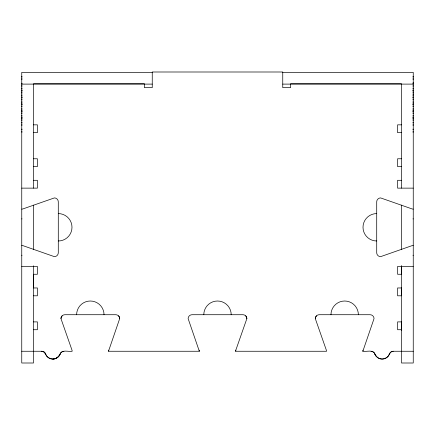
<?xml version="1.0" encoding="UTF-8"?>
<svg xmlns="http://www.w3.org/2000/svg" width="435" height="435" viewBox="0 0 435 435"><rect width="100%" height="100%" fill="white"/><g stroke="black" fill="none" stroke-linecap="round" stroke-linejoin="round"><path stroke-width="0.65" d="M401.505 330.268L401.505 321.47M401.505 295.74L401.505 287.617M401.505 274.077L401.505 265.954M413.25 94.194L412.967 94.966M413.25 82.449L412.967 83.226M316.457 315.864L315.587 317.191L315.31 318.632L326.337 350.137A3.915 3.915 0 0 1 326.5 351.268L235.672 351.257A3.986 3.986 0 0 1 235.835 350.137L246.862 318.632A3.915 3.915 0 0 0 242.947 314.717L192.052 314.717A3.915 3.915 0 0 0 188.137 318.632L199.328 351.257L108.5 351.257L119.69 318.632A3.931 3.931 0 0 0 118.543 315.864M413.25 351.257L393.245 351.257C390.565 351.165 389.472 353.889 388.466 355.879C386.465 358.396 383.045 359.685 379.918 358.734C377.069 357.836 375.351 355.368 374.203 352.769C371.354 349.642 366.444 352.018 362.844 351.257L374.035 318.632A3.915 3.915 0 0 0 370.12 314.722L319.225 314.717A3.915 3.915 0 0 0 315.31 318.632M21.75 351.257L41.755 351.257C44.435 351.165 45.528 353.883 46.534 355.879C48.541 358.396 51.955 359.691 55.082 358.734C57.931 357.836 59.649 355.368 60.797 352.769C63.646 349.642 68.556 352.018 72.156 351.257A3.877 3.877 0 0 0 71.992 350.137L60.965 318.632L61.243 317.191L62.113 315.864M63.901 351.257A3.915 3.915 0 0 0 60.209 353.867C59.029 356.879 56.055 358.984 52.825 359.087M152.25 72.362L21.75 72.362L21.75 363.002L33.495 363.002L33.495 265.78M282.75 72.362L413.25 72.362L413.25 363.002L401.505 363.002L401.505 265.78M21.75 76.391L22.033 76.391M412.967 77.028L413.25 77.028M21.75 78.768L22.033 78.768M412.967 79.404L413.25 79.404M21.75 83.226L22.033 83.226M412.967 83.857L413.25 83.857M21.75 84.107L152.25 84.107M282.75 84.107L413.25 84.107M21.75 85.603L22.033 85.603M412.967 86.239L413.25 86.239M21.75 88.136L22.033 88.136M412.967 88.767L413.25 88.767M21.75 90.061L22.033 90.061M21.75 90.513L22.033 90.513M412.967 90.692L413.25 90.692M412.967 91.149L413.25 91.149M21.75 92.437L22.033 92.437M412.967 93.074L413.25 93.074M21.75 94.966L22.033 94.966M412.967 95.602L413.25 95.602M21.75 96.891L22.033 96.891M21.75 97.348L22.033 97.348M412.967 97.527L413.25 97.527M412.967 97.984L413.25 97.984M21.75 99.272L22.033 99.272M412.967 99.903L413.25 99.903M21.75 101.801L22.033 101.801M412.967 102.437L413.25 102.437M21.75 103.726L22.033 103.726M21.75 104.182L22.033 104.182M412.967 104.362L413.25 104.362M412.967 104.813L413.25 104.813M21.75 106.102L22.033 106.102M412.967 106.738L413.25 106.738M21.75 108.636L22.033 108.636M412.967 109.272L413.25 109.272M21.75 110.555L22.033 110.555M21.75 111.012L22.033 111.012M412.967 111.191L413.25 111.191M412.967 111.648L413.25 111.648M21.75 112.937L22.033 112.937M412.967 113.568L413.25 113.568M21.75 115.471L22.033 115.471M412.967 116.102L413.25 116.102M21.75 117.39L22.033 117.39M21.75 117.847L22.033 117.847M412.967 118.026L413.25 118.026M412.967 118.483L413.25 118.483M21.75 119.772L22.033 119.766M412.967 120.403L413.25 120.403M21.75 122.3L22.033 122.3M412.967 122.936L413.25 122.936M21.75 124.676L22.033 124.676M33.495 124.84L37.41 124.84L37.41 132.67L33.495 132.67M401.505 124.84L397.59 124.84L397.59 132.67L401.505 132.67M412.967 125.313L413.25 125.313M21.75 129.135L22.033 129.135M412.967 129.766L413.25 129.766M21.75 131.511L22.033 131.511M412.967 132.148L413.25 132.148M33.495 158.77L37.41 158.77L37.41 166.6L33.495 166.6M401.505 158.77L397.59 158.77L397.59 166.6L401.505 166.6M33.495 180.302L37.41 180.302L37.41 188.132L21.75 188.132M401.505 180.302L397.59 180.302L397.59 188.132L413.25 188.132M21.75 266.432L37.41 266.432L37.41 274.262L33.495 274.262L33.495 287.965L37.41 287.965L37.41 295.795L33.495 295.795M413.25 266.432L397.59 266.432L397.59 274.262L401.505 274.262M401.505 287.965L397.59 287.965L397.59 295.795L401.505 295.795M33.495 321.895L37.41 321.895L37.41 329.725L33.495 329.725M401.505 321.895L397.59 321.895L397.59 329.725L401.505 329.725M412.967 76.391L413.25 76.391M21.75 77.028L22.033 77.028M412.967 78.768L413.25 78.768M21.75 79.404L22.033 79.404M21.75 83.857L22.033 83.857M412.967 85.603L413.25 85.603M21.75 86.239L22.033 86.239M412.967 88.136L413.25 88.136M21.75 88.767L22.033 88.767M412.967 90.061L413.25 90.061M412.967 90.513L413.25 90.513M21.75 90.692L22.033 90.692M21.75 91.149L22.033 91.149M412.967 92.437L413.25 92.437M21.75 93.074L22.033 93.074M21.75 95.602L22.033 95.602M412.967 96.891L413.25 96.891M412.967 97.348L413.25 97.348M21.75 97.527L22.033 97.527M21.75 97.984L22.033 97.984M412.967 99.272L413.25 99.272M21.75 99.903L22.033 99.903M412.967 101.801L413.25 101.801M21.75 102.437L22.033 102.437M412.967 103.726L413.25 103.726M412.967 104.182L413.25 104.182M21.75 104.362L22.033 104.362M21.75 104.813L22.033 104.813M412.967 106.102L413.25 106.102M21.75 106.738L22.033 106.738M412.967 108.636L413.25 108.636M21.75 109.272L22.033 109.272M412.967 110.555L413.25 110.555M412.967 111.012L413.25 111.012M21.75 111.191L22.033 111.191M21.75 111.648L22.033 111.648M412.967 112.937L413.25 112.937M21.75 113.568L22.033 113.568M412.967 115.471L413.25 115.471M21.75 116.102L22.033 116.102M412.967 117.39L413.25 117.39M412.967 117.847L413.25 117.847M21.75 118.026L22.033 118.026M21.75 118.483L22.033 118.483M412.967 119.766L413.25 119.772M21.75 120.403L22.033 120.403M412.967 122.3L413.25 122.3M21.75 122.936L22.033 122.936M412.967 124.676L413.25 124.676M21.75 125.313L22.033 125.313M412.967 129.135L413.25 129.135M21.75 129.766L22.033 129.766M412.967 131.511L413.25 131.511M21.75 132.148L22.033 132.148M43.973 351.92L41.755 351.257A3.915 3.915 0 0 1 45.441 353.867A7.83 7.83 0 0 0 60.209 353.867M245.715 315.864L246.585 317.191L246.862 318.632M371.104 351.257A3.915 3.915 0 0 1 374.791 353.867L375.883 355.879M44.854 352.769L45.441 353.867M401.505 188.132L401.505 83.743L290.58 83.743L290.58 87.658L282.75 87.658L282.75 71.998L152.25 71.998L152.25 87.658L144.42 87.658L144.42 83.743L33.495 83.743L33.495 188.132M401.505 205.097L401.505 249.467M33.495 205.097L33.495 249.467M374.796 353.867A7.83 7.83 0 0 0 389.559 353.867A3.915 3.915 0 0 1 393.251 351.257M412.967 255.253A3.915 3.915 0 0 1 413.25 255.242M413.25 218.897A3.915 3.915 0 0 1 412.967 218.887M235.672 351.257A3.877 3.877 0 0 1 235.835 350.137M362.844 351.257A3.904 3.904 0 0 1 363.007 350.137M21.75 255.242A3.915 3.915 0 0 1 22.033 255.253M22.033 218.887A3.915 3.915 0 0 1 21.75 218.897M199.165 350.137A3.915 3.915 0 0 1 199.328 351.262M108.5 351.257A3.904 3.904 0 0 1 108.663 350.137M119.696 318.637A3.915 3.915 0 0 0 115.775 314.722L64.88 314.717A3.915 3.915 0 0 0 60.965 318.632M21.75 245.454A3.915 3.915 0 0 1 22.87 245.617L54.375 256.645A3.915 3.915 0 0 0 58.29 252.73L58.29 201.835A3.915 3.915 0 0 0 54.375 197.92L22.87 208.947A3.915 3.915 0 0 1 21.75 209.11M58.29 213.58A13.702 13.702 0 0 1 71.992 227.282A13.702 13.702 0 0 1 58.29 240.985M76.625 314.717A13.702 13.702 0 0 1 90.328 301.015A13.702 13.702 0 0 1 104.03 314.717M203.797 314.717A13.702 13.702 0 0 1 217.5 301.015A13.702 13.702 0 0 1 231.202 314.717M413.25 245.454A3.915 3.915 0 0 0 412.13 245.617L380.625 256.645A3.915 3.915 0 0 1 376.71 252.73L376.71 201.835A3.915 3.915 0 0 1 380.625 197.92L412.13 208.947A3.915 3.915 0 0 0 413.25 209.11M376.71 240.985A13.702 13.702 0 0 1 363.007 227.282A13.702 13.702 0 0 1 376.71 213.58M330.97 314.717A13.702 13.702 0 0 1 344.672 301.015A13.702 13.702 0 0 1 358.375 314.717"/></g></svg>
